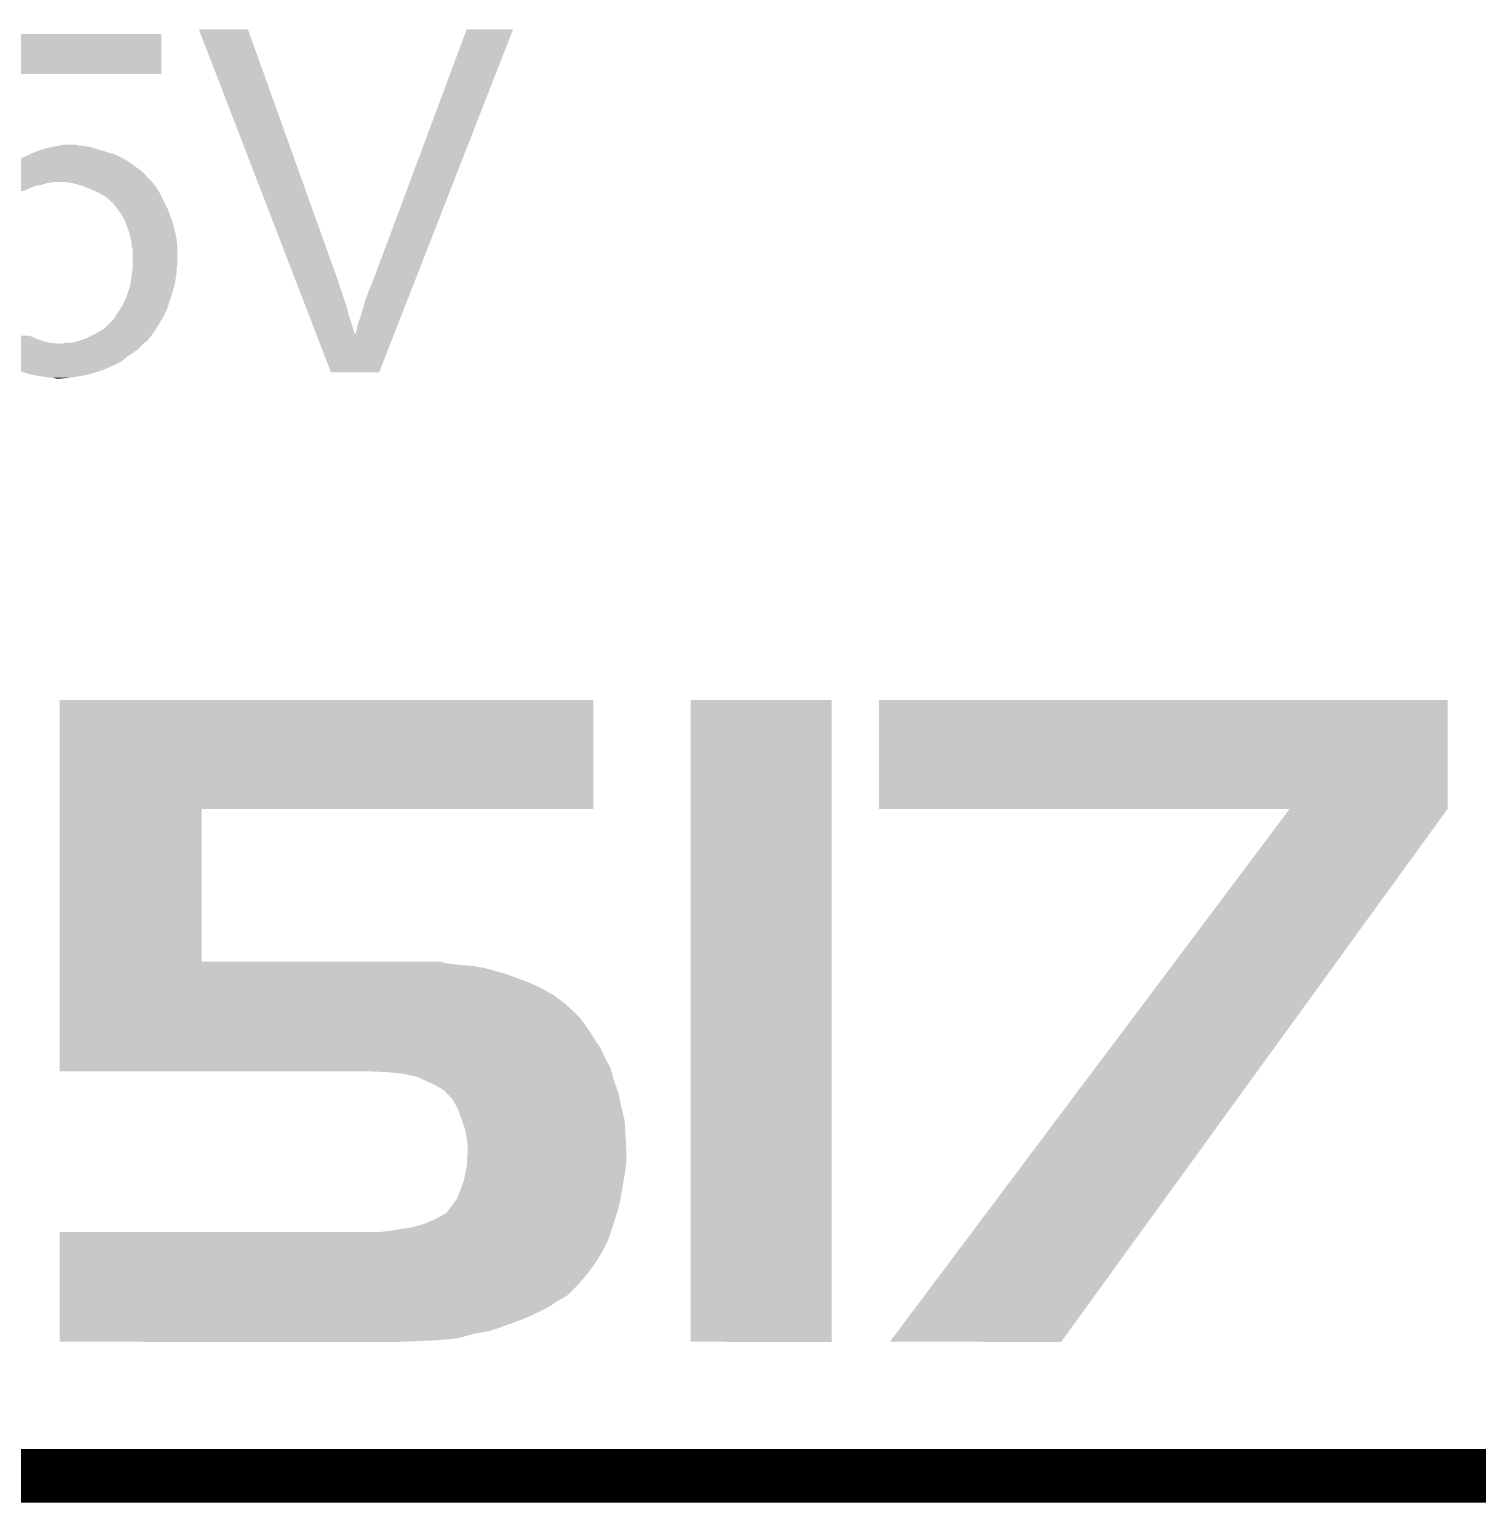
# Model space of a CAD drawing. Extents: x -4.2 to 27.1, y -3.9 to 55.1.
# Drawn here: x 7.549 to 11.67, y -3.886 to 0.305 of the extents above; entities that cross this region are included whole.
import ezdxf

# ---------------------------------------------------------------- set-up
doc = ezdxf.new("R2010")
doc.units = 0
doc.layers.add('MCP2517FD_CLICK_GKO', color=5, linetype='CONTINUOUS')
doc.layers.add('MCP2517FD_CLICK_GTO', color=14, linetype='CONTINUOUS')

msp = doc.modelspace()

# ---------------------------------------------------------------- linework, layer by layer
at = {"layer": 'MCP2517FD_CLICK_GKO', "const_width": 0.1524}
msp.add_lwpolyline([(-1.27, -3.81), (21.59, -3.81), (24.13, -1.27)], dxfattribs=at)
at = {"layer": 'MCP2517FD_CLICK_GTO'}
for points in [[(8.031516, 0.304784), (8.03151, 0.304798), (8.171184, 0.304784), (8.03151, 0.304798)], [(8.30462, -0.403864), (8.031516, 0.304784), (8.42518, -0.403864), (8.171184, 0.304784)], [(8.52932, -0.40386), (8.793484, 0.30477), (8.648726, -0.40386), (8.925548, 0.30477)], [(8.793484, 0.30477), (8.793496, 0.3048), (8.925548, 0.30477), (8.793496, 0.3048)], [(7.418314, 0.1778), (7.439672, 0.292078), (7.924778, 0.1778), (7.9248, 0.292078)], [(7.439672, 0.292078), (7.439678, 0.2921), (7.9248, 0.292078), (7.439678, 0.2921)], [(7.41831, 0.177782), (7.418314, 0.1778), (7.533636, 0.177782), (7.924778, 0.1778)], [(7.566662, -0.04318), (7.589522, -0.03556), (7.766686, -0.04318), (7.74192, -0.03556)], [(7.589522, -0.03556), (7.597142, -0.03302), (7.74192, -0.03556), (7.734298, -0.03302)], [(7.597142, -0.03302), (7.608984, -0.030482), (7.734298, -0.03302), (7.726682, -0.030482)], [(7.608984, -0.030482), (7.620846, -0.02794), (7.726682, -0.030482), (7.71144, -0.02794)], [(7.620846, -0.02794), (7.6327, -0.0254), (7.71144, -0.02794), (7.698742, -0.0254)], [(7.6327, -0.0254), (7.647928, -0.022862), (7.688584, -0.0254), (7.680962, -0.022862)], [(7.647928, -0.022862), (7.647942, -0.02286), (7.680962, -0.022862), (7.647942, -0.02286)], [(7.483326, -0.083864), (7.483334, -0.083814), (7.848664, -0.083864), (7.848594, -0.083814)], [(7.485386, -0.083814), (7.490464, -0.07874), (7.848594, -0.083814), (7.84149, -0.07874)], [(7.490464, -0.07874), (7.498084, -0.076198), (7.84149, -0.07874), (7.837932, -0.076198)], [(7.498084, -0.076198), (7.505702, -0.07112), (7.837932, -0.076198), (7.830822, -0.07112)], [(7.505702, -0.07112), (7.51586, -0.06604), (7.830822, -0.07112), (7.82193, -0.06604)], [(7.51586, -0.06604), (7.52729, -0.06096), (7.82193, -0.06604), (7.813038, -0.06096)], [(7.52729, -0.06096), (7.53872, -0.05588), (7.813038, -0.06096), (7.80288, -0.05588)], [(7.53872, -0.05588), (7.549896, -0.0508), (7.80288, -0.05588), (7.79272, -0.0508)], [(7.549896, -0.0508), (7.561072, -0.04572), (7.79272, -0.0508), (7.77494, -0.04572)], [(7.561072, -0.04572), (7.566662, -0.04318), (7.77494, -0.04572), (7.766686, -0.04318)], [(7.361344, -0.127002), (7.367042, -0.096522), (7.89686, -0.127002), (7.866382, -0.096522)], [(7.367042, -0.096522), (7.368982, -0.086136), (7.866382, -0.096522), (7.851844, -0.086136)], [(7.48288, -0.086136), (7.483326, -0.083864), (7.851844, -0.086136), (7.848664, -0.083864)], [(7.356122, -0.154942), (7.358972, -0.139702), (7.5311, -0.154942), (7.566658, -0.139702)], [(7.358972, -0.139702), (7.359446, -0.13716), (7.566658, -0.139702), (7.584438, -0.13716)], [(7.359446, -0.13716), (7.360396, -0.132082), (7.584438, -0.13716), (7.599678, -0.132082)], [(7.360396, -0.132082), (7.36087, -0.12954), (7.599678, -0.132082), (7.614918, -0.12954)], [(7.36087, -0.12954), (7.361344, -0.127002), (7.898764, -0.12954), (7.89686, -0.127002)], [(7.670798, -0.13208), (7.653018, -0.12954), (7.90067, -0.13208), (7.898764, -0.12954)], [(7.69874, -0.139698), (7.670798, -0.13208), (7.906384, -0.139698), (7.90067, -0.13208)], [(7.717798, -0.147322), (7.69874, -0.139698), (7.912102, -0.147322), (7.906384, -0.139698)], [(7.72414, -0.14986), (7.717798, -0.147322), (7.913626, -0.14986), (7.912102, -0.147322)], [(7.746998, -0.16002), (7.72414, -0.14986), (7.91972, -0.16002), (7.913626, -0.14986)], [(7.764778, -0.170178), (7.746998, -0.16002), (7.9248, -0.170178), (7.91972, -0.16002)], [(7.777478, -0.180338), (7.764778, -0.170178), (7.92988, -0.180338), (7.9248, -0.170178)], [(7.785094, -0.187954), (7.777478, -0.180338), (7.933688, -0.187954), (7.92988, -0.180338)], [(7.787618, -0.18796), (7.785094, -0.187954), (7.93369, -0.18796), (7.933688, -0.187954)], [(7.78764, -0.190496), (7.787618, -0.18796), (7.934958, -0.190496), (7.93369, -0.18796)], [(7.799496, -0.20574), (7.78764, -0.190496), (7.94258, -0.20574), (7.934958, -0.190496)], [(7.80542, -0.21336), (7.799496, -0.20574), (7.945438, -0.21336), (7.94258, -0.20574)], [(7.82066, -0.238758), (7.80542, -0.21336), (7.954962, -0.238758), (7.945438, -0.21336)], [(7.823434, -0.246382), (7.82066, -0.238758), (7.95782, -0.246382), (7.954962, -0.238758)], [(7.830822, -0.2667), (7.823434, -0.246382), (7.9629, -0.2667), (7.95782, -0.246382)], [(7.83844, -0.292098), (7.830822, -0.2667), (7.96798, -0.292098), (7.9629, -0.2667)], [(7.838442, -0.2921), (7.83844, -0.292098), (7.96798, -0.2921), (7.96798, -0.292098)], [(7.84098, -0.314958), (7.838442, -0.2921), (7.97052, -0.314958), (7.96798, -0.2921)], [(7.840982, -0.314962), (7.84098, -0.314958), (7.97052, -0.314962), (7.97052, -0.314958)], [(7.84352, -0.325118), (7.840982, -0.314962), (7.97052, -0.325118), (7.97052, -0.314962)], [(7.84352, -0.363222), (7.84352, -0.325118), (7.97052, -0.363222), (7.97052, -0.325118)], [(7.841342, -0.38608), (7.843156, -0.373382), (7.96798, -0.38608), (7.96798, -0.373382)], [(7.843156, -0.373382), (7.84352, -0.370838), (7.96798, -0.373382), (7.968616, -0.370838)], [(7.84352, -0.370838), (7.84352, -0.363222), (7.968616, -0.370838), (7.97052, -0.363222)], [(7.836624, -0.419102), (7.838802, -0.40386), (7.9629, -0.419102), (7.96544, -0.40386)], [(7.838802, -0.40386), (7.841342, -0.38608), (7.96544, -0.40386), (7.96798, -0.38608)], [(8.3056, -0.406406), (8.30462, -0.403864), (8.425186, -0.406406), (8.42518, -0.403864)], [(8.30658, -0.408946), (8.3056, -0.406406), (8.42772, -0.408946), (8.425186, -0.406406)], [(8.307556, -0.411482), (8.30658, -0.408946), (8.427722, -0.411482), (8.42772, -0.408946)], [(8.333986, -0.48006), (8.307556, -0.411482), (8.450578, -0.48006), (8.427722, -0.411482)], [(8.51662, -0.434342), (8.52932, -0.40386), (8.63682, -0.434342), (8.648726, -0.40386)], [(7.81558, -0.477518), (7.82574, -0.45466), (7.94512, -0.477518), (7.95274, -0.45466)], [(7.82574, -0.45466), (7.8359, -0.424178), (7.95274, -0.45466), (7.961448, -0.424178)], [(7.8359, -0.424178), (7.836624, -0.419102), (7.961448, -0.424178), (7.9629, -0.419102)], [(8.506458, -0.46228), (8.51662, -0.434342), (8.625906, -0.46228), (8.63682, -0.434342)], [(7.792722, -0.513078), (7.80288, -0.49784), (7.92988, -0.513078), (7.937498, -0.49784)], [(7.80288, -0.49784), (7.806054, -0.49276), (7.937498, -0.49784), (7.94004, -0.49276)], [(7.806054, -0.49276), (7.81558, -0.477518), (7.94004, -0.49276), (7.94512, -0.477518)], [(8.344754, -0.508), (8.333986, -0.48006), (8.4582, -0.508), (8.450578, -0.48006)], [(8.49122, -0.513082), (8.506458, -0.46228), (8.60606, -0.513082), (8.625906, -0.46228)], [(7.762242, -0.546098), (7.777478, -0.53086), (7.910194, -0.546098), (7.91972, -0.53086)], [(7.777478, -0.53086), (7.790182, -0.518156), (7.91972, -0.53086), (7.926978, -0.518156)], [(7.790182, -0.518156), (7.792722, -0.513078), (7.926978, -0.518156), (7.92988, -0.513078)], [(8.366236, -0.56374), (8.344754, -0.508), (8.47598, -0.56374), (8.4582, -0.508)], [(8.48106, -0.54864), (8.483602, -0.533398), (8.59217, -0.54864), (8.598124, -0.533398)], [(8.483602, -0.533398), (8.49122, -0.513082), (8.598124, -0.533398), (8.60606, -0.513082)], [(7.383778, -0.574038), (7.379208, -0.56642), (7.566656, -0.574038), (7.54888, -0.56642)], [(7.38378, -0.57404), (7.383778, -0.574038), (7.56666, -0.57404), (7.566656, -0.574038)], [(7.389496, -0.58166), (7.38378, -0.57404), (7.586982, -0.58166), (7.56666, -0.57404)], [(7.393306, -0.58674), (7.389496, -0.58166), (7.609842, -0.58674), (7.586982, -0.58166)], [(7.668262, -0.58674), (7.68857, -0.581662), (7.87654, -0.58674), (7.884158, -0.581662)], [(7.68857, -0.581662), (7.688578, -0.58166), (7.884158, -0.581662), (7.884158, -0.58166)], [(7.688578, -0.58166), (7.71144, -0.57404), (7.884158, -0.58166), (7.88924, -0.57404)], [(7.71144, -0.57404), (7.721594, -0.568962), (7.88924, -0.57404), (7.894318, -0.568962)], [(7.721594, -0.568962), (7.736838, -0.56134), (7.894318, -0.568962), (7.89976, -0.56134)], [(7.736838, -0.56134), (7.753774, -0.551178), (7.89976, -0.56134), (7.90702, -0.551178)], [(7.753774, -0.551178), (7.762242, -0.546098), (7.90702, -0.551178), (7.910194, -0.546098)], [(8.407396, -0.670546), (8.366236, -0.56374), (8.544548, -0.670546), (8.586272, -0.56374)], [(8.47598, -0.56374), (8.475986, -0.561334), (8.586272, -0.56374), (8.587212, -0.561334)], [(8.475986, -0.561334), (8.47852, -0.558794), (8.587212, -0.561334), (8.588204, -0.558794)], [(8.47852, -0.558794), (8.478522, -0.556258), (8.588204, -0.558794), (8.589194, -0.556258)], [(8.478522, -0.556258), (8.48106, -0.54864), (8.589194, -0.556258), (8.59217, -0.54864)], [(7.39521, -0.58928), (7.393306, -0.58674), (7.637778, -0.58928), (7.609842, -0.58674)], [(7.399018, -0.594358), (7.39521, -0.58928), (7.868922, -0.594358), (7.874, -0.58928)], [(7.40664, -0.59944), (7.399018, -0.594358), (7.86384, -0.59944), (7.868922, -0.594358)], [(7.411716, -0.604518), (7.40664, -0.59944), (7.858762, -0.604518), (7.86384, -0.59944)], [(7.412566, -0.60706), (7.411716, -0.604518), (7.85622, -0.60706), (7.858762, -0.604518)], [(7.414256, -0.612124), (7.412566, -0.60706), (7.848624, -0.612124), (7.85622, -0.60706)], [(7.416794, -0.61214), (7.414256, -0.612124), (7.8486, -0.61214), (7.848624, -0.612124)], [(7.419342, -0.614682), (7.416794, -0.61214), (7.844786, -0.614682), (7.8486, -0.61214)], [(7.434582, -0.62738), (7.419342, -0.614682), (7.82574, -0.62738), (7.844786, -0.614682)], [(7.456808, -0.640082), (7.434582, -0.62738), (7.810496, -0.640082), (7.82574, -0.62738)], [(7.637778, -0.58928), (7.645404, -0.589278), (7.874, -0.58928), (7.874002, -0.589278)], [(7.645404, -0.589278), (7.650478, -0.586742), (7.874002, -0.589278), (7.876538, -0.586742)], [(7.650478, -0.586742), (7.650484, -0.58674), (7.876538, -0.586742), (7.87654, -0.58674)], [(7.470138, -0.6477), (7.456808, -0.640082), (7.79526, -0.6477), (7.810496, -0.640082)], [(7.476912, -0.65024), (7.470138, -0.6477), (7.79018, -0.65024), (7.79526, -0.6477)], [(7.49046, -0.65532), (7.476912, -0.65024), (7.77875, -0.65532), (7.79018, -0.65024)], [(7.503666, -0.6604), (7.49046, -0.65532), (7.76732, -0.6604), (7.77875, -0.65532)], [(7.523476, -0.66802), (7.503666, -0.6604), (7.747002, -0.66802), (7.76732, -0.6604)], [(7.52348, -0.668022), (7.523476, -0.66802), (7.746994, -0.668022), (7.747002, -0.66802)], [(7.550148, -0.67564), (7.52348, -0.668022), (7.721602, -0.67564), (7.746994, -0.668022)], [(8.544544, -0.67056), (8.407396, -0.670546), (8.544544, -0.67056), (8.544548, -0.670546)], [(7.559038, -0.67818), (7.550148, -0.67564), (7.7089, -0.67818), (7.721602, -0.67564)], [(7.57428, -0.68072), (7.559038, -0.67818), (7.6962, -0.68072), (7.7089, -0.67818)], [(7.59206, -0.68326), (7.57428, -0.68072), (7.68096, -0.68326), (7.6962, -0.68072)], [(7.604758, -0.6858), (7.59206, -0.68326), (7.665722, -0.6858), (7.68096, -0.68326)], [(7.625078, -0.68834), (7.614918, -0.6858), (7.637782, -0.68834), (7.665722, -0.6858)], [(7.635254, -1.91262), (7.63526, -1.602762), (9.154138, -1.91262), (9.15416, -1.602762)], [(7.63526, -1.602762), (7.635262, -1.60274), (9.15416, -1.602762), (7.635262, -1.60274)], [(9.43102, -3.428978), (9.43104, -1.602762), (9.832318, -3.428978), (9.83234, -1.602762)], [(9.43104, -1.602762), (9.431042, -1.60274), (9.83234, -1.602762), (9.431042, -1.60274)], [(9.96696, -1.912598), (9.96698, -1.602762), (11.584936, -1.912598), (11.58494, -1.602762)], [(9.96698, -1.602762), (9.966982, -1.60274), (11.58494, -1.602762), (9.966982, -1.60274)], [(7.635246, -2.34696), (7.635254, -1.912642), (8.039122, -2.34696), (8.0391, -1.912642)], [(7.635254, -1.912642), (7.635254, -1.91262), (8.0391, -1.912642), (9.154138, -1.91262)], [(11.135316, -1.91262), (9.96696, -1.912598), (11.584936, -1.91262), (11.584936, -1.912598)], [(9.997466, -3.428964), (11.13531, -1.912626), (10.485136, -3.428964), (11.584936, -1.912626)], [(11.13531, -1.912626), (11.135316, -1.91262), (11.584936, -1.912626), (11.584936, -1.91262)], [(7.635244, -2.38252), (7.635246, -2.36474), (8.90524, -2.38252), (8.841742, -2.36474)], [(7.635244, -2.40792), (7.635244, -2.38252), (8.973818, -2.40792), (8.90524, -2.38252)], [(7.635246, -2.35204), (7.635246, -2.34696), (8.735062, -2.35204), (8.717284, -2.34696)], [(7.635246, -2.35458), (7.635246, -2.35204), (8.75538, -2.35458), (8.735062, -2.35204)], [(7.635246, -2.35712), (7.635246, -2.35458), (8.78078, -2.35712), (8.75538, -2.35458)], [(7.635246, -2.35966), (7.635246, -2.35712), (8.81126, -2.35966), (8.78078, -2.35712)], [(7.635246, -2.36474), (7.635246, -2.35966), (8.841742, -2.36474), (8.81126, -2.35966)], [(7.635244, -2.42316), (7.635244, -2.40792), (9.006838, -2.42316), (8.973818, -2.40792)], [(7.635244, -2.44348), (7.635244, -2.42316), (9.0424, -2.44348), (9.006838, -2.42316)], [(7.635242, -2.49174), (7.635244, -2.46634), (9.10082, -2.49174), (9.07288, -2.46634)], [(7.635244, -2.46634), (7.635244, -2.44348), (9.07288, -2.46634), (9.0424, -2.44348)], [(7.635242, -2.506982), (7.635242, -2.49174), (9.11606, -2.506982), (9.10082, -2.49174)], [(7.635242, -2.51714), (7.635242, -2.506982), (9.12368, -2.51714), (9.11606, -2.506982)], [(7.63524, -2.57048), (7.635242, -2.55016), (9.15924, -2.57048), (9.14654, -2.55016)], [(7.635242, -2.53238), (7.635242, -2.51714), (9.13384, -2.53238), (9.12368, -2.51714)], [(7.635242, -2.55016), (7.635242, -2.53238), (9.14654, -2.55016), (9.13384, -2.53238)], [(7.63524, -2.59334), (7.63524, -2.57048), (9.17448, -2.59334), (9.15924, -2.57048)], [(7.63524, -2.62128), (7.63524, -2.59334), (9.18718, -2.62128), (9.17448, -2.59334)], [(7.63524, -2.649222), (7.63524, -2.62128), (9.202422, -2.649222), (9.18718, -2.62128)], [(7.63524, -2.659358), (7.63524, -2.649222), (9.205318, -2.659358), (9.202422, -2.649222)], [(8.51916, -2.65938), (7.63524, -2.659358), (9.205324, -2.65938), (9.205318, -2.659358)], [(8.56996, -2.66192), (8.51916, -2.65938), (9.20605, -2.66192), (9.205324, -2.65938)], [(8.615678, -2.667), (8.56996, -2.66192), (9.207502, -2.667), (9.20605, -2.66192)], [(8.651238, -2.67462), (8.615678, -2.667), (9.209678, -2.67462), (9.207502, -2.667)], [(8.673592, -2.68478), (8.651238, -2.67462), (9.21258, -2.68478), (9.209678, -2.67462)], [(8.67918, -2.68732), (8.673592, -2.68478), (9.213488, -2.68732), (9.21258, -2.68478)], [(8.702038, -2.69748), (8.67918, -2.68732), (9.217116, -2.69748), (9.213488, -2.68732)], [(8.719822, -2.707642), (8.702038, -2.69748), (9.220746, -2.707642), (9.217116, -2.69748)], [(8.72744, -2.71272), (8.719822, -2.707642), (9.22256, -2.71272), (9.220746, -2.707642)], [(8.735062, -2.720342), (8.72744, -2.71272), (9.22528, -2.720342), (9.22256, -2.71272)], [(8.752838, -2.73812), (8.735062, -2.720342), (9.228836, -2.73812), (9.22528, -2.720342)], [(8.763924, -2.75844), (8.752838, -2.73812), (9.2329, -2.75844), (9.228836, -2.73812)], [(8.76808, -2.766058), (8.763924, -2.75844), (9.234806, -2.766058), (9.2329, -2.75844)], [(8.780088, -2.799082), (8.76808, -2.766058), (9.24306, -2.799082), (9.234806, -2.766058)], [(8.788398, -2.82194), (8.780088, -2.799082), (9.244406, -2.82194), (9.24306, -2.799082)], [(8.792464, -2.84226), (8.788398, -2.82194), (9.2456, -2.84226), (9.244406, -2.82194)], [(8.79348, -2.847342), (8.792464, -2.84226), (9.245868, -2.847342), (9.2456, -2.84226)], [(8.79602, -2.8702), (8.79348, -2.847342), (9.247072, -2.8702), (9.245868, -2.847342)], [(8.794432, -2.91592), (8.79602, -2.890522), (9.24814, -2.91592), (9.24814, -2.890522)], [(8.79602, -2.890518), (8.79602, -2.8702), (9.24814, -2.890518), (9.247072, -2.8702)], [(8.79602, -2.890522), (8.79602, -2.890518), (9.24814, -2.890522), (9.24814, -2.890518)], [(8.792462, -2.93624), (8.79348, -2.93116), (9.2456, -2.93624), (9.246234, -2.93116)], [(8.79348, -2.93116), (8.794432, -2.91592), (9.246234, -2.93116), (9.24814, -2.91592)], [(8.78124, -2.98196), (8.78586, -2.969258), (9.23798, -2.98196), (9.240288, -2.969258)], [(8.78586, -2.969258), (8.788906, -2.95402), (9.240288, -2.969258), (9.24306, -2.95402)], [(8.788906, -2.95402), (8.792462, -2.93624), (9.24306, -2.95402), (9.2456, -2.93624)], [(8.76554, -3.0226), (8.7757, -2.9972), (9.230912, -3.0226), (9.235328, -2.9972)], [(8.7757, -2.9972), (8.78124, -2.98196), (9.235328, -2.9972), (9.23798, -2.98196)], [(8.73506, -3.063236), (8.752202, -3.040382), (9.220786, -3.063236), (9.22782, -3.040382)], [(8.752202, -3.040382), (8.76554, -3.0226), (9.22782, -3.040382), (9.230912, -3.0226)], [(8.636002, -3.10388), (8.671562, -3.09372), (9.20828, -3.10388), (9.211406, -3.09372)], [(8.671562, -3.09372), (8.702042, -3.08102), (9.211406, -3.09372), (9.215314, -3.08102)], [(8.702042, -3.08102), (8.72998, -3.06578), (9.215314, -3.08102), (9.220004, -3.06578)], [(8.72998, -3.06578), (8.73506, -3.063236), (9.220004, -3.06578), (9.220786, -3.063236)], [(7.635258, -3.172458), (7.63526, -3.14198), (9.17956, -3.172458), (9.1948, -3.14198)], [(7.63526, -3.14198), (7.635262, -3.11658), (9.1948, -3.14198), (9.20387, -3.11658)], [(8.54456, -3.11658), (8.56996, -3.11404), (9.20387, -3.11658), (9.204778, -3.11404)], [(8.56996, -3.11404), (8.60044, -3.10896), (9.204778, -3.11404), (9.206592, -3.10896)], [(8.60044, -3.10896), (8.61822, -3.10642), (9.206592, -3.10896), (9.2075, -3.10642)], [(8.61822, -3.10642), (8.636002, -3.10388), (9.2075, -3.10642), (9.20828, -3.10388)], [(7.635254, -3.205478), (7.635258, -3.172458), (9.159242, -3.205478), (9.17956, -3.172458)], [(7.635252, -3.23596), (7.635254, -3.205478), (9.13638, -3.23596), (9.159242, -3.205478)], [(7.635248, -3.296922), (7.63525, -3.266438), (9.080496, -3.296922), (9.110982, -3.266438)], [(7.63525, -3.266438), (7.635252, -3.23596), (9.110982, -3.266438), (9.13638, -3.23596)], [(7.635248, -3.299462), (7.635248, -3.296922), (9.075418, -3.299462), (9.080496, -3.296922)], [(7.635248, -3.30454), (7.635248, -3.299462), (9.067798, -3.30454), (9.075418, -3.299462)], [(7.635248, -3.312162), (7.635248, -3.30454), (9.05256, -3.312162), (9.067798, -3.30454)], [(7.635244, -3.34772), (7.635246, -3.33502), (8.9916, -3.34772), (9.017, -3.33502)], [(7.635244, -3.36042), (7.635244, -3.34772), (8.96366, -3.36042), (8.9916, -3.34772)], [(7.635246, -3.324862), (7.635248, -3.312162), (9.03478, -3.324862), (9.05256, -3.312162)], [(7.635246, -3.33502), (7.635246, -3.324862), (9.017, -3.33502), (9.03478, -3.324862)], [(7.635242, -3.37312), (7.635244, -3.36042), (8.93064, -3.37312), (8.96366, -3.36042)], [(7.635242, -3.38582), (7.635242, -3.37312), (8.89508, -3.38582), (8.93064, -3.37312)], [(7.635242, -3.39852), (7.635242, -3.38582), (8.85698, -3.39852), (8.89508, -3.38582)], [(7.63524, -3.40614), (7.635242, -3.39852), (8.8138, -3.40614), (8.85698, -3.39852)], [(7.63524, -3.41884), (7.63524, -3.40614), (8.768078, -3.41884), (8.8138, -3.40614)], [(7.63524, -3.42392), (7.63524, -3.41884), (8.71728, -3.42392), (8.768078, -3.41884)], [(7.63524, -3.42646), (7.63524, -3.42392), (8.66394, -3.42646), (8.71728, -3.42392)], [(7.63524, -3.428978), (7.63524, -3.42646), (8.603508, -3.428978), (8.66394, -3.42646)], [(8.60298, -3.429), (7.63524, -3.428978), (8.60298, -3.429), (8.603508, -3.428978)], [(9.832318, -3.429), (9.43102, -3.428978), (9.832318, -3.429), (9.832318, -3.428978)], [(10.48511, -3.429), (9.997466, -3.428964), (10.48511, -3.429), (10.485136, -3.428964)]]:
    msp.add_solid(points, dxfattribs=at)

doc.saveas('drawing.dxf')
